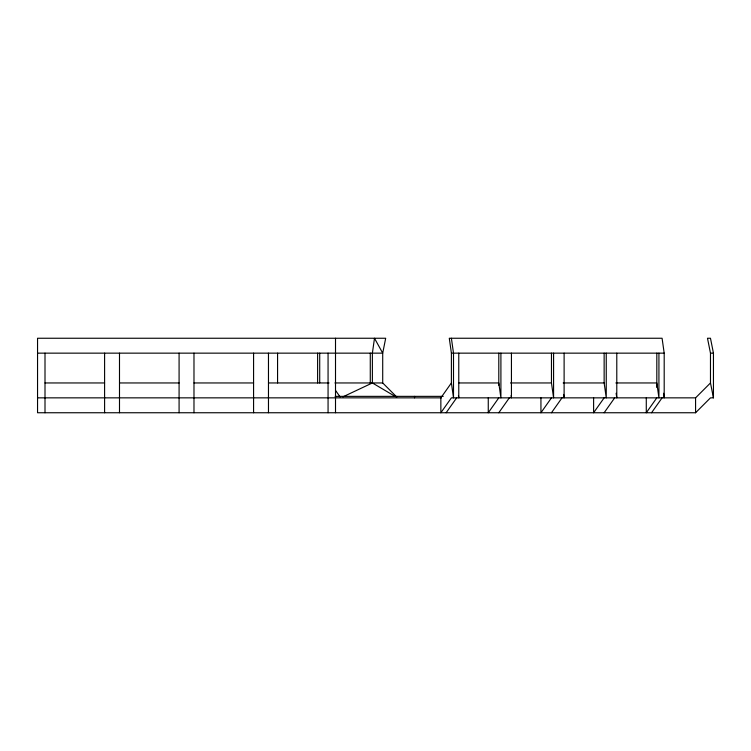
<?xml version="1.0" encoding="UTF-8"?>
<svg xmlns="http://www.w3.org/2000/svg" width="751" height="751" viewBox="0 0 751 751"><rect width="100%" height="100%" fill="white"/><g stroke="black" fill="none" stroke-linecap="round" stroke-linejoin="round"><path stroke-width="1.13" d="M663.546 393.261L664.194 397.852L664.194 353.148L662.082 338.25L449.286 338.25L451.398 353.148L451.398 382.954L440.856 397.852L440.856 412.75L451.398 397.852L695.576 397.852L710.474 382.954L710.474 353.148L707.489 338.25L710.474 338.25L713.45 353.148L713.45 397.852L710.474 397.852L695.576 412.75L37.55 412.75L37.55 338.25L385.685 338.25L382.71 353.148L382.71 382.954L396.781 397.016M446.122 412.75L456.664 397.852M498.795 397.852L488.263 412.75L488.263 397.852M498.795 412.75L509.338 397.852M551.469 397.852L540.936 412.75L540.936 397.852M551.469 412.75L562.011 397.852M604.142 397.852L593.609 412.75L593.609 397.852M604.142 412.75L614.684 397.852M656.815 397.852L646.282 412.75L646.282 397.852M651.549 412.75L662.082 397.852M342.888 396.857L372.383 382.954L395.589 396.659M37.55 353.148L382.71 353.148L374.496 338.25L372.383 353.148L372.383 382.954M451.398 353.148L664.194 353.148M710.474 353.148L713.45 353.148M45.004 382.954L104.596 382.954M119.493 382.954L179.085 382.954M193.983 382.954L253.575 382.954M268.473 382.954L329.079 382.954M334.927 382.954L382.71 382.954M459.002 382.954L498.795 382.954L500.908 397.852L500.908 353.148M510.502 382.954L551.469 382.954L553.581 397.852L553.581 353.148M563.175 382.954L604.142 382.954L606.254 397.852L606.254 353.148M615.848 382.954L656.815 382.954L658.927 397.852L658.927 353.148M335.106 396.359L443.203 396.359M37.55 397.852L441.447 397.852M335.509 390.398L340.119 396.913M710.474 382.954L713.45 397.852M616.139 393.261L616.787 397.852L616.787 353.148M563.625 394.406L564.114 397.852L564.114 353.148M511.121 395.552L511.44 397.852L511.44 353.148M451.398 338.25L453.501 353.148L453.501 397.852L451.398 382.954M458.448 395.552L458.767 397.852L458.767 353.148M695.576 397.852L695.576 412.75M656.815 353.148L656.815 387.535M604.142 353.148L604.142 382.954M551.469 353.148L551.469 382.954M498.795 353.148L498.795 385.244M414.524 396.359L414.524 397.852M370.281 353.148L370.281 382.954M335.509 338.25L335.509 412.75M328.065 353.148L328.065 412.75M319.71 353.148L319.71 382.954M317.607 353.148L317.607 382.954M277.57 353.148L277.57 382.954M268.473 353.148L268.473 412.75M253.575 353.148L253.575 412.75M193.983 353.148L193.983 412.75M179.085 353.148L179.085 412.75M119.493 353.148L119.493 412.75M104.596 353.148L104.596 412.75M45.004 353.148L45.004 412.75"/></g></svg>
